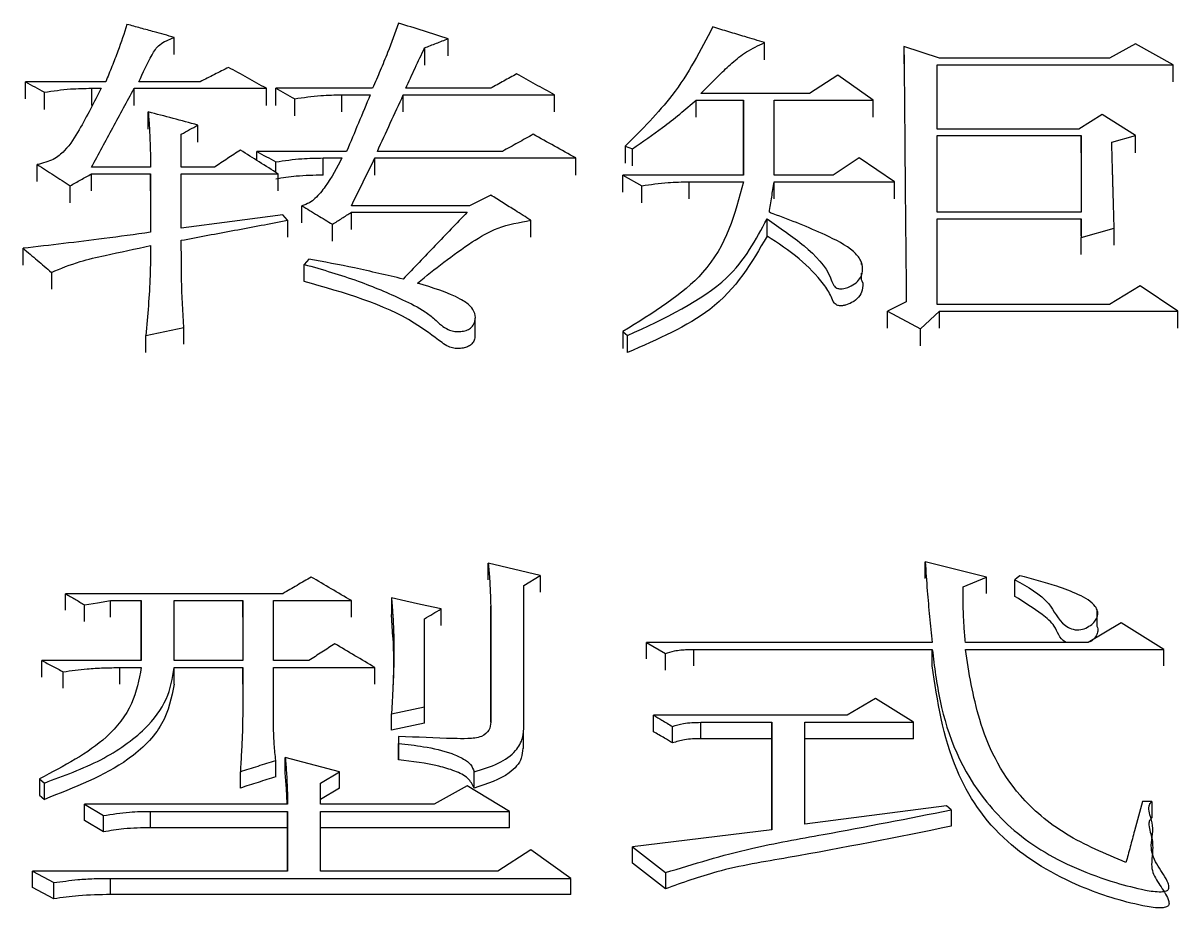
# Model space of a CAD drawing. Header units: millimetres. Extents: x 2278 to 4715, y 679 to 2402.
# Drawn here: x 2832.02 to 2837.31, y 2143.61 to 2147.67 of the extents above; entities that cross this region are included whole.
import ezdxf

# ---------------------------------------------------------------- set-up
doc = ezdxf.new("R2010")
doc.units = ezdxf.units.MM

msp = doc.modelspace()

# ---------------------------------------------------------------- linework, layer by layer
at = {"color": 7, "linetype": 'Continuous', "lineweight": 25}
for p, q in [((2832.7107, 2147.5217), (2832.7107, 2147.6006)), ((2833.8572, 2147.5529), (2833.8572, 2147.4741)), ((2833.9654, 2147.5158), (2833.9654, 2147.5946)), ((2835.415, 2147.4979), (2835.415, 2147.5767)), ((2836.2154, 2147.5051), (2836.0531, 2147.5588)), ((2836.0531, 2147.5588), (2836.0531, 2147.48)), ((2837.1132, 2147.5707), (2836.9942, 2147.5051)), ((2837.2863, 2147.4752), (2837.1132, 2147.5707)), ((2836.9942, 2147.5051), (2836.2154, 2147.5051)), ((2836.2046, 2147.4752), (2837.2863, 2147.4752)), ((2836.2046, 2147.1809), (2836.2046, 2147.4752)), ((2837.2863, 2147.3965), (2837.2863, 2147.4752)), ((2832.3969, 2147.3974), (2832.0291, 2147.3974)), ((2832.0291, 2147.3188), (2832.0291, 2147.3974)), ((2832.8296, 2147.3974), (2832.5483, 2147.3974)), ((2835.7503, 2147.4273), (2835.6204, 2147.3434)), ((2835.9125, 2147.3134), (2835.7503, 2147.4273)), ((2832.1156, 2147.2709), (2832.1156, 2147.3494)), ((2832.332, 2147.3674), (2832.3753, 2147.3674)), ((2832.332, 2147.3674), (2832.332, 2147.2889)), ((2832.5267, 2147.3674), (2833.1325, 2147.3674)), ((2833.1325, 2147.2889), (2833.1325, 2147.3674)), ((2833.6192, 2147.3674), (2833.1757, 2147.3674)), ((2834.1601, 2147.3674), (2833.7707, 2147.3674)), ((2835.6204, 2147.3434), (2835.1228, 2147.3434)), ((2833.2623, 2147.2409), (2833.2623, 2147.3194)), ((2833.4786, 2147.3374), (2833.6084, 2147.3374)), ((2833.4786, 2147.2589), (2833.4786, 2147.3374)), ((2833.7599, 2147.3374), (2834.4522, 2147.3374)), ((2834.4522, 2147.2589), (2834.4522, 2147.3374)), ((2835.1012, 2147.3134), (2835.3176, 2147.3134)), ((2835.1012, 2147.2349), (2835.1012, 2147.3134)), ((2835.3176, 2147.3134), (2835.3176, 2146.9693)), ((2835.3176, 2147.2349), (2835.3176, 2147.3134)), ((2835.4582, 2147.3134), (2835.9125, 2147.3134)), ((2835.4582, 2146.9693), (2835.4582, 2147.3134)), ((2835.9125, 2147.2349), (2835.9125, 2147.3134)), ((2832.5916, 2147.1809), (2832.5916, 2147.2593)), ((2836.9618, 2147.2472), (2836.8536, 2147.1809)), ((2837.1132, 2147.1508), (2836.9618, 2147.2472)), ((2832.8188, 2147.1207), (2832.8188, 2147.1991)), ((2835.3176, 2146.9693), (2835.3176, 2147.2344)), ((2832.743, 2147.0057), (2832.743, 2147.1569)), ((2836.8536, 2147.1809), (2836.2046, 2147.1809)), ((2836.2046, 2147.1508), (2836.8644, 2147.1508)), ((2836.2046, 2146.7992), (2836.2046, 2147.1508)), ((2836.8644, 2147.1508), (2836.8644, 2146.7992)), ((2836.8644, 2147.0725), (2836.8644, 2147.1508)), ((2837.0051, 2147.1206), (2837.1132, 2147.1508)), ((2837.1132, 2147.0725), (2837.1132, 2147.1508)), ((2833.5003, 2147.0783), (2833.0892, 2147.0784)), ((2833.0892, 2147.0368), (2833.0892, 2147.0784)), ((2834.2142, 2147.0783), (2833.6409, 2147.0783)), ((2834.7767, 2147.1025), (2834.8092, 2147.0904)), ((2834.8092, 2147.0122), (2834.8092, 2147.0904)), ((2833.1757, 2146.9823), (2833.1757, 2147.03)), ((2833.3921, 2147.0481), (2833.4786, 2147.0481)), ((2833.3921, 2146.9699), (2833.3921, 2147.0481)), ((2833.6301, 2147.0481), (2834.5495, 2147.0481)), ((2833.6301, 2146.9699), (2833.6301, 2147.0481)), ((2834.5495, 2146.9699), (2834.5495, 2147.0481)), ((2835.8476, 2147.0481), (2835.7286, 2146.9693)), ((2836.0099, 2146.939), (2835.8476, 2147.0481)), ((2832.0831, 2146.9397), (2832.0831, 2147.0179)), ((2832.6024, 2147.0057), (2832.332, 2147.0057)), ((2832.332, 2146.9754), (2832.6024, 2146.9754)), ((2832.332, 2146.8973), (2832.332, 2146.9754)), ((2832.6024, 2146.9754), (2832.6024, 2146.7078)), ((2832.6024, 2146.8973), (2832.6024, 2146.9754)), ((2832.8945, 2147.0057), (2832.743, 2147.0057)), ((2832.743, 2146.9754), (2833.1866, 2146.9754)), ((2832.7431, 2146.7261), (2832.743, 2146.9754)), ((2833.1866, 2146.8973), (2833.1866, 2146.9754)), ((2832.2346, 2146.8428), (2832.2346, 2146.9208)), ((2834.7659, 2146.9693), (2834.8524, 2146.9208)), ((2835.3176, 2146.9693), (2834.7659, 2146.9693)), ((2834.8524, 2146.8428), (2834.8524, 2146.9208)), ((2835.0688, 2146.939), (2835.3175, 2146.939)), ((2835.0688, 2146.861), (2835.0688, 2146.939)), ((2835.7286, 2146.9693), (2835.4582, 2146.9693)), ((2835.4582, 2146.939), (2836.0099, 2146.939)), ((2836.0099, 2146.861), (2836.0099, 2146.939)), ((2833.2947, 2146.7514), (2833.2947, 2146.8297)), ((2834.0628, 2146.8296), (2833.5219, 2146.8297)), ((2833.2298, 2146.7627), (2833.2082, 2146.787)), ((2833.2298, 2146.7627), (2833.2298, 2146.6848)), ((2833.5219, 2146.7992), (2834.0519, 2146.7992)), ((2834.3441, 2146.6848), (2834.3441, 2146.7626)), ((2835.4258, 2146.6906), (2835.4258, 2146.7689)), ((2836.8644, 2146.7992), (2836.2046, 2146.7992)), ((2836.2046, 2146.7687), (2836.8644, 2146.7687)), ((2836.2046, 2146.3766), (2836.2046, 2146.7687)), ((2836.8644, 2146.7687), (2836.8644, 2146.6833)), ((2836.8644, 2146.6908), (2836.8644, 2146.7687)), ((2833.4354, 2146.6665), (2833.4354, 2146.7444)), ((2836.8644, 2146.6833), (2837.0159, 2146.726)), ((2837.0159, 2146.6482), (2837.0159, 2146.726)), ((2836.8644, 2146.6055), (2836.8644, 2146.6833)), ((2832.0183, 2146.5567), (2832.0183, 2146.6344)), ((2833.3272, 2146.5854), (2833.3055, 2146.5609)), ((2835.8588, 2146.5604), (2835.8588, 2146.5697)), ((2832.1479, 2146.5243), (2832.1479, 2146.4467)), ((2835.8588, 2146.4916), (2835.8588, 2146.5212)), ((2837.1349, 2146.4627), (2836.9943, 2146.3766)), ((2837.308, 2146.3458), (2837.1349, 2146.4627)), ((2836.064, 2146.3889), (2835.9774, 2146.3458)), ((2835.9774, 2146.2684), (2835.9774, 2146.3458)), ((2835.9774, 2146.3458), (2836.1289, 2146.2656)), ((2836.1289, 2146.2656), (2836.2154, 2146.3458)), ((2836.9943, 2146.3766), (2836.2046, 2146.3766)), ((2836.2154, 2146.2684), (2836.2154, 2146.3458)), ((2836.2154, 2146.3458), (2837.308, 2146.3458)), ((2837.308, 2146.2684), (2837.308, 2146.3458)), ((2834.0896, 2146.2364), (2834.0896, 2146.3142)), ((2832.5808, 2146.1575), (2832.5808, 2146.2348)), ((2832.7539, 2146.1945), (2832.7539, 2146.2718)), ((2834.7659, 2146.2533), (2834.7875, 2146.2347)), ((2834.7875, 2146.1575), (2834.7875, 2146.2347)), ((2836.1289, 2146.1883), (2836.1289, 2146.2656)), ((2834.3873, 2145.1348), (2834.1493, 2145.1919)), ((2834.1493, 2145.1158), (2834.1493, 2145.1919)), ((2836.4318, 2145.1284), (2836.1505, 2145.1982)), ((2836.1505, 2145.1221), (2836.1505, 2145.1982)), ((2834.3116, 2145.0903), (2834.3873, 2145.1348)), ((2834.3873, 2145.1348), (2834.3873, 2145.0587)), ((2836.3236, 2145.0839), (2836.4318, 2145.1284)), ((2836.4318, 2145.0524), (2836.4318, 2145.1284)), ((2834.3116, 2144.4501), (2834.3116, 2145.0903)), ((2836.5616, 2145.0396), (2836.5616, 2145.1157)), ((2832.4185, 2145.0204), (2832.5592, 2145.0204)), ((2832.4185, 2144.9445), (2832.4185, 2145.0204)), ((2832.5592, 2145.0204), (2832.5592, 2144.7458)), ((2832.5592, 2144.9445), (2832.5592, 2145.0204)), ((2832.7106, 2145.0204), (2833.0243, 2145.0204)), ((2832.7106, 2144.7458), (2832.7106, 2145.0204)), ((2833.0243, 2145.0204), (2833.0243, 2144.7458)), ((2833.0243, 2144.9445), (2833.0243, 2145.0204)), ((2833.1649, 2145.0204), (2833.5219, 2145.0204)), ((2833.1649, 2144.7458), (2833.1649, 2145.0204)), ((2833.5219, 2144.9445), (2833.5219, 2145.0204)), ((2833.7058, 2145.0331), (2833.7058, 2144.9571)), ((2832.2996, 2144.9254), (2832.2996, 2145.0013)), ((2833.933, 2144.9063), (2833.933, 2144.9821)), ((2834.1601, 2144.9949), (2834.1601, 2144.463)), ((2834.1601, 2144.919), (2834.1601, 2144.9949)), ((2836.9375, 2144.9033), (2836.9375, 2144.9796)), ((2832.5592, 2144.7458), (2832.5592, 2144.9444)), ((2833.7116, 2144.8528), (2833.7058, 2144.9571)), ((2834.1601, 2144.463), (2834.1601, 2144.9189)), ((2837.0484, 2144.9184), (2836.8969, 2144.8289)), ((2837.2431, 2144.797), (2837.0484, 2144.9184)), ((2834.8741, 2144.829), (2834.9606, 2144.7778)), ((2836.183, 2144.8289), (2834.8741, 2144.829)), ((2834.8741, 2144.7533), (2834.8741, 2144.829)), ((2836.8969, 2144.8289), (2836.3344, 2144.8289)), ((2834.9606, 2144.7022), (2834.9606, 2144.7778)), ((2835.0904, 2144.797), (2836.183, 2144.797)), ((2835.0904, 2144.7213), (2835.0904, 2144.797)), ((2836.183, 2144.7213), (2836.183, 2144.797)), ((2836.3344, 2144.797), (2837.2431, 2144.797)), ((2837.2431, 2144.7213), (2837.2431, 2144.797)), ((2832.5592, 2144.7458), (2832.1048, 2144.7458)), ((2832.1048, 2144.6702), (2832.1048, 2144.7458)), ((2832.4618, 2144.7138), (2832.5592, 2144.7138)), ((2832.4618, 2144.6382), (2832.4618, 2144.7138)), ((2833.0243, 2144.7458), (2832.7106, 2144.7458)), ((2832.7106, 2144.7137), (2833.0243, 2144.7137)), ((2832.7106, 2144.6382), (2832.7106, 2144.7137)), ((2833.0243, 2144.7137), (2833.0243, 2144.5017)), ((2833.0243, 2144.6382), (2833.0243, 2144.7137)), ((2833.3272, 2144.7458), (2833.1649, 2144.7458)), ((2833.1649, 2144.7137), (2833.6301, 2144.7137)), ((2833.1649, 2144.5017), (2833.1649, 2144.7137)), ((2833.6301, 2144.6382), (2833.6301, 2144.7137)), ((2832.2022, 2144.619), (2832.2022, 2144.6945)), ((2835.9234, 2144.5725), (2835.7936, 2144.4952)), ((2836.0964, 2144.463), (2835.9234, 2144.5725)), ((2833.7058, 2144.5017), (2833.8573, 2144.5339)), ((2833.7058, 2144.4264), (2833.7058, 2144.5017)), ((2833.8573, 2144.4585), (2833.8573, 2144.5339)), ((2834.9065, 2144.4199), (2834.9065, 2144.4952)), ((2833.8573, 2144.4585), (2833.7058, 2144.4264)), ((2835.1229, 2144.463), (2835.4474, 2144.463)), ((2835.1229, 2144.3877), (2835.1229, 2144.463)), ((2835.4474, 2144.463), (2835.4474, 2143.9703)), ((2835.4474, 2144.3877), (2835.4474, 2144.463)), ((2835.5988, 2144.463), (2836.0964, 2144.463)), ((2835.5988, 2143.9964), (2835.5988, 2144.463)), ((2836.0964, 2144.3877), (2836.0964, 2144.463)), ((2833.7383, 2144.3985), (2833.7383, 2144.3662)), ((2833.7383, 2144.3985), (2833.7383, 2144.3233)), ((2834.311, 2144.3437), (2834.311, 2144.4189)), ((2835.4474, 2144.3877), (2835.1229, 2144.3877)), ((2835.4474, 2143.9703), (2835.4474, 2144.3877)), ((2836.0964, 2144.3877), (2835.5988, 2144.3877)), ((2833.7383, 2144.2911), (2833.7383, 2144.3662)), ((2833.1758, 2144.2136), (2833.1758, 2144.2886)), ((2833.4678, 2144.2368), (2833.219, 2144.3015)), ((2833.219, 2144.2265), (2833.219, 2144.3015)), ((2833.0135, 2144.1618), (2833.0135, 2144.2368)), ((2833.3813, 2144.1849), (2833.4678, 2144.2368)), ((2833.4678, 2144.1618), (2833.4678, 2144.2368)), ((2834.0844, 2144.1618), (2834.0844, 2144.2368)), ((2832.094, 2144.2044), (2832.1157, 2144.1849)), ((2832.094, 2144.2044), (2832.094, 2144.1295)), ((2833.3813, 2144.0875), (2833.3813, 2144.1849)), ((2834.052, 2144.1719), (2833.9005, 2144.0875)), ((2834.2467, 2144.055), (2834.052, 2144.1719)), ((2833.4678, 2144.1618), (2833.3813, 2144.11)), ((2832.2996, 2144.0875), (2832.3861, 2144.0355)), ((2833.2299, 2144.0875), (2832.2996, 2144.0875)), ((2833.9005, 2144.0875), (2833.3813, 2144.0875)), ((2836.2479, 2144.081), (2835.5988, 2143.9964)), ((2836.2695, 2144.0615), (2836.2479, 2144.081)), ((2836.2695, 2144.0615), (2836.2695, 2143.9867)), ((2837.189, 2144.1005), (2837.1457, 2144.1005)), ((2837.189, 2144.1005), (2837.189, 2144.0257)), ((2832.3861, 2143.9608), (2832.2996, 2144.0127)), ((2832.3861, 2143.9608), (2832.3861, 2144.0355)), ((2832.6024, 2144.055), (2833.2299, 2144.055)), ((2832.6024, 2143.9803), (2832.6024, 2144.055)), ((2833.2299, 2144.055), (2833.2299, 2143.7809)), ((2833.2299, 2143.9803), (2833.2299, 2144.055)), ((2833.3813, 2144.055), (2834.2467, 2144.055)), ((2833.3813, 2143.7809), (2833.3813, 2144.055)), ((2834.2467, 2143.9802), (2834.2467, 2144.055)), ((2833.2299, 2143.9803), (2832.6024, 2143.9803)), ((2833.2299, 2143.7809), (2833.2299, 2143.9803)), ((2834.2467, 2143.9802), (2833.3813, 2143.9803)), ((2835.4474, 2143.9703), (2834.8092, 2143.892)), ((2834.344, 2143.879), (2834.1926, 2143.7809)), ((2834.5279, 2143.7482), (2834.344, 2143.879)), ((2834.8092, 2143.8175), (2834.8092, 2143.892)), ((2834.8092, 2143.892), (2834.9606, 2143.7744)), ((2834.9606, 2143.7), (2834.8092, 2143.8175)), ((2832.0616, 2143.7809), (2832.1589, 2143.7285)), ((2833.2299, 2143.7809), (2832.0616, 2143.7809)), ((2832.4185, 2143.7482), (2834.5279, 2143.7482)), ((2832.4186, 2143.6739), (2832.4186, 2143.7482)), ((2834.1926, 2143.7809), (2833.3813, 2143.7809)), ((2834.5279, 2143.6738), (2834.5279, 2143.7482)), ((2834.9606, 2143.7744), (2834.9606, 2143.7)), ((2832.1589, 2143.6542), (2832.0616, 2143.7065)), ((2832.1589, 2143.6542), (2832.1589, 2143.7285)), ((2834.5279, 2143.6738), (2832.4186, 2143.6739))]:
    msp.add_line(p, q, dxfattribs=at)
at = {"color": 7, "linetype": 'Continuous', "lineweight": 25, "flags": 128}
for points in [[(2832.5267, 2147.2889), (2832.5267, 2147.3084), (2832.5267, 2147.3284), (2832.5267, 2147.3674)], [(2833.1757, 2147.2889), (2833.1757, 2147.3083), (2833.1757, 2147.3283), (2833.1757, 2147.3674)], [(2833.7599, 2147.2589), (2833.7599, 2147.2783), (2833.7599, 2147.2983), (2833.7599, 2147.3374)], [(2834.7767, 2147.1025), (2834.7767, 2147.0722), (2834.7767, 2147.048), (2834.7767, 2147.0243)], [(2834.7659, 2146.8913), (2834.7659, 2146.9105), (2834.7659, 2146.9301), (2834.7659, 2146.9693)], [(2835.4582, 2146.861), (2835.4582, 2146.8807), (2835.4582, 2146.9009), (2835.4582, 2146.939)], [(2833.2082, 2146.787), (2832.9756, 2146.7566), (2832.7431, 2146.7261)], [(2833.5219, 2146.7213), (2833.5219, 2146.7407), (2833.5219, 2146.7605), (2833.5219, 2146.7992)], [(2833.3055, 2146.4833), (2833.3055, 2146.5024), (2833.3055, 2146.5219), (2833.3055, 2146.5414), (2833.3055, 2146.5609)], [(2832.5808, 2146.2348), (2832.6673, 2146.2533), (2832.7539, 2146.2718)], [(2834.7659, 2146.2533), (2834.7659, 2146.225), (2834.7659, 2146.2003), (2834.7659, 2146.176)], [(2836.5832, 2145.1347), (2836.5724, 2145.1252), (2836.5616, 2145.1157)], [(2833.2082, 2145.0522), (2832.7106, 2145.0522), (2832.213, 2145.0522)], [(2832.213, 2144.9763), (2832.213, 2144.9952), (2832.213, 2145.0142), (2832.213, 2145.0522)], [(2832.2996, 2145.0013), (2832.3591, 2145.0108), (2832.4185, 2145.0204)], [(2833.933, 2144.9821), (2833.8384, 2145.0034), (2833.7721, 2145.0182), (2833.7058, 2145.0331)], [(2835.7936, 2144.4952), (2835.35, 2144.4952), (2834.9065, 2144.4952)], [(2834.9931, 2144.3684), (2834.9931, 2144.406), (2834.9931, 2144.4436)], [(2832.1157, 2144.11), (2832.1157, 2144.1378), (2832.1157, 2144.1614), (2832.1157, 2144.1849)], [(2832.094, 2144.1295), (2832.1048, 2144.1198), (2832.1157, 2144.11)], [(2832.2996, 2144.0127), (2832.2996, 2144.0314), (2832.2996, 2144.0501), (2832.2996, 2144.0875)], [(2832.0616, 2143.7065), (2832.0616, 2143.7251), (2832.0616, 2143.7437), (2832.0616, 2143.7809)]]:
    msp.add_lwpolyline(points, dxfattribs=at)
at = {"color": 7, "linetype": 'Continuous', "lineweight": 25}
for points, knots in [([(2832.4942, 2147.6602), (2832.4808, 2147.6193), (2832.4596, 2147.555), (2832.4254, 2147.4675), (2832.4064, 2147.4208), (2832.3969, 2147.3974)], [0, 0, 0, 0, 0.465077, 0.732515, 1, 1, 1, 1]), ([(2832.7106, 2147.6006), (2832.68, 2147.6091), (2832.6286, 2147.6232), (2832.5564, 2147.6431), (2832.515, 2147.6545), (2832.4942, 2147.6602)], [0, 0, 0, 0, 0.425233, 0.712616, 1, 1, 1, 1]), ([(2833.7382, 2147.6661), (2833.7219, 2147.621), (2833.6957, 2147.5485), (2833.6544, 2147.4491), (2833.631, 2147.3946), (2833.6192, 2147.3674)], [0, 0, 0, 0, 0.452168, 0.726066, 1, 1, 1, 1]), ([(2833.9654, 2147.5946), (2833.9275, 2147.6066), (2833.8518, 2147.6304), (2833.7761, 2147.6542), (2833.7382, 2147.6661)], [0, 0, 0, 0, 0.499999, 1, 1, 1, 1]), ([(2835.1768, 2147.6482), (2835.1222, 2147.5419), (2835.0242, 2147.351), (2834.8527, 2147.1788), (2834.7767, 2147.1025)], [0, 0, 0, 0, 0.556947, 1, 1, 1, 1]), ([(2835.4149, 2147.5767), (2835.3848, 2147.5858), (2835.33, 2147.6023), (2835.2506, 2147.6261), (2835.2014, 2147.6409), (2835.1769, 2147.6483)], [0, 0, 0, 0, 0.380374, 0.690187, 1, 1, 1, 1]), ([(2832.5483, 2147.3974), (2832.5671, 2147.4385), (2832.5933, 2147.4958), (2832.6382, 2147.5709), (2832.6863, 2147.5906), (2832.7106, 2147.6006)], [0, 0, 0, 0, 0.554938, 0.774738, 1, 1, 1, 1]), ([(2833.7707, 2147.3674), (2833.7851, 2147.3984), (2833.814, 2147.4603), (2833.8428, 2147.522), (2833.8572, 2147.5529)], [0, 0, 0, 0, 0.499999, 1, 1, 1, 1]), ([(2833.8572, 2147.5529), (2833.8753, 2147.5598), (2833.9113, 2147.5738), (2833.9474, 2147.5877), (2833.9654, 2147.5946)], [0, 0, 0, 0, 0.499998, 1, 1, 1, 1]), ([(2835.1228, 2147.3434), (2835.151, 2147.3719), (2835.1974, 2147.419), (2835.2644, 2147.4835), (2835.3291, 2147.5363), (2835.3862, 2147.5631), (2835.4149, 2147.5767)], [0, 0, 0, 0, 0.336864, 0.555373, 0.775639, 1, 1, 1, 1]), ([(2836.0531, 2147.5588), (2836.0537, 2147.494), (2836.0549, 2147.3643), (2836.0566, 2147.1684), (2836.058, 2147.0044), (2836.0594, 2146.8397), (2836.0609, 2146.6933), (2836.0626, 2146.5319), (2836.0635, 2146.4366), (2836.064, 2146.3889)], [0, 0, 0, 0, 0.168661, 0.337321, 0.505982, 0.590312, 0.758972, 0.879486, 1, 1, 1, 1]), ([(2832.9594, 2147.4633), (2832.9378, 2147.4523), (2832.8945, 2147.4304), (2832.8512, 2147.4084), (2832.8296, 2147.3974)], [0, 0, 0, 0, 0.4999982, 1, 1, 1, 1]), ([(2833.1325, 2147.3674), (2833.1036, 2147.3834), (2833.0459, 2147.4154), (2832.9882, 2147.4473), (2832.9594, 2147.4633)], [0, 0, 0, 0, 0.5, 1, 1, 1, 1]), ([(2832.0291, 2147.3974), (2832.0435, 2147.3894), (2832.0724, 2147.3734), (2832.1012, 2147.3574), (2832.1156, 2147.3494)], [0, 0, 0, 0, 0.5, 1, 1, 1, 1]), ([(2834.2791, 2147.4333), (2834.2593, 2147.4223), (2834.2196, 2147.4004), (2834.1799, 2147.3784), (2834.1601, 2147.3674)], [0, 0, 0, 0, 0.499998, 1, 1, 1, 1]), ([(2834.4522, 2147.3374), (2834.4233, 2147.3534), (2834.3656, 2147.3854), (2834.3079, 2147.4174), (2834.2791, 2147.4333)], [0, 0, 0, 0, 0.5, 1, 1, 1, 1]), ([(2832.3753, 2147.3674), (2832.3433, 2147.3037), (2832.2946, 2147.2066), (2832.2265, 2147.0961), (2832.1607, 2147.0378), (2832.1093, 2147.0246), (2832.0832, 2147.0179)], [0, 0, 0, 0, 0.493627, 0.751972, 0.874128, 1, 1, 1, 1]), ([(2832.1156, 2147.3494), (2832.1554, 2147.3554), (2832.2265, 2147.3661), (2832.2997, 2147.367), (2832.332, 2147.3674)], [0, 0, 0, 0, 0.558835, 1, 1, 1, 1]), ([(2832.332, 2147.0057), (2832.3644, 2147.0662), (2832.4293, 2147.1872), (2832.4942, 2147.3074), (2832.5267, 2147.3674)], [0, 0, 0, 0, 0.5, 1, 1, 1, 1]), ([(2833.1757, 2147.3674), (2833.1902, 2147.3594), (2833.219, 2147.3434), (2833.2479, 2147.3274), (2833.2623, 2147.3194)], [0, 0, 0, 0, 0.5, 1, 1, 1, 1]), ([(2833.2623, 2147.3194), (2833.302, 2147.3254), (2833.3732, 2147.336), (2833.4463, 2147.337), (2833.4786, 2147.3374)], [0, 0, 0, 0, 0.558835, 1, 1, 1, 1]), ([(2833.6084, 2147.3374), (2833.5904, 2147.2943), (2833.5543, 2147.2082), (2833.5183, 2147.1216), (2833.5003, 2147.0783)], [0, 0, 0, 0, 0.5, 1, 1, 1, 1]), ([(2833.6409, 2147.0783), (2833.6607, 2147.1216), (2833.7004, 2147.2082), (2833.74, 2147.2943), (2833.7599, 2147.3374)], [0, 0, 0, 0, 0.5, 1, 1, 1, 1]), ([(2834.8092, 2147.0904), (2834.8562, 2147.1223), (2834.932, 2147.1737), (2835.0267, 2147.2494), (2835.0764, 2147.292), (2835.1012, 2147.3134)], [0, 0, 0, 0, 0.450179, 0.724893, 1, 1, 1, 1]), ([(2832.5916, 2147.2593), (2832.5932, 2147.2378), (2832.5963, 2147.1949), (2832.6008, 2147.1105), (2832.6018, 2147.0473), (2832.6024, 2147.0057)], [0, 0, 0, 0, 0.254777, 0.5095604, 1, 1, 1, 1]), ([(2832.8188, 2147.1991), (2832.7809, 2147.2091), (2832.7052, 2147.2292), (2832.6295, 2147.2493), (2832.5916, 2147.2593)], [0, 0, 0, 0, 0.499999, 1, 1, 1, 1]), ([(2832.743, 2147.1569), (2832.7557, 2147.1639), (2832.7809, 2147.178), (2832.8061, 2147.192), (2832.8188, 2147.1991)], [0, 0, 0, 0, 0.5000006, 1, 1, 1, 1]), ([(2834.3548, 2147.1568), (2834.3314, 2147.1438), (2834.2845, 2147.1176), (2834.2376, 2147.0914), (2834.2142, 2147.0783)], [0, 0, 0, 0, 0.499999, 1, 1, 1, 1]), ([(2834.5495, 2147.0481), (2834.5171, 2147.0662), (2834.4522, 2147.1025), (2834.3873, 2147.1387), (2834.3548, 2147.1568)], [0, 0, 0, 0, 0.5, 1, 1, 1, 1]), ([(2833.0135, 2147.0844), (2832.9936, 2147.0713), (2832.954, 2147.0451), (2832.9143, 2147.0189), (2832.8945, 2147.0057)], [0, 0, 0, 0, 0.499998, 1, 1, 1, 1]), ([(2833.1866, 2146.9754), (2833.1577, 2146.9936), (2833.1, 2147.03), (2833.0423, 2147.0663), (2833.0135, 2147.0844)], [0, 0, 0, 0, 0.5, 1, 1, 1, 1]), ([(2833.0892, 2147.0784), (2833.1036, 2147.0703), (2833.1325, 2147.0542), (2833.1613, 2147.038), (2833.1757, 2147.03)], [0, 0, 0, 0, 0.5, 1, 1, 1, 1]), ([(2837.0159, 2146.726), (2837.0146, 2146.7749), (2837.0131, 2146.8268), (2837.0116, 2146.8816), (2837.0113, 2146.8937), (2837.011, 2146.9059), (2837.0106, 2146.9181), (2837.0103, 2146.9302), (2837.01, 2146.9424), (2837.0096, 2146.9576), (2837.0092, 2146.9697), (2837.0089, 2146.9819), (2837.0086, 2146.994), (2837.0082, 2147.0061), (2837.0076, 2147.0274), (2837.0066, 2147.0645), (2837.0057, 2147.0986), (2837.0051, 2147.1206)], [0, 0, 0, 0, 0.369844, 0.392959, 0.416074, 0.462305, 0.48542, 0.508535, 0.554765, 0.577881, 0.624111, 0.647226, 0.670342, 0.716572, 0.739687, 0.832148, 1, 1, 1, 1]), ([(2833.1757, 2147.03), (2833.2155, 2147.036), (2833.2866, 2147.0467), (2833.3598, 2147.0477), (2833.3921, 2147.0481)], [0, 0, 0, 0, 0.558835, 1, 1, 1, 1]), ([(2833.4786, 2147.0481), (2833.4558, 2147.0037), (2833.4228, 2146.9395), (2833.3671, 2146.8726), (2833.3316, 2146.8413), (2833.3071, 2146.8336), (2833.2947, 2146.8297)], [0, 0, 0, 0, 0.554179, 0.800397, 0.899211, 1, 1, 1, 1]), ([(2833.5219, 2146.8297), (2833.5399, 2146.8661), (2833.576, 2146.9391), (2833.612, 2147.0118), (2833.6301, 2147.0481)], [0, 0, 0, 0, 0.5000003, 1, 1, 1, 1]), ([(2832.0832, 2147.0179), (2832.1084, 2147.0017), (2832.1589, 2146.9694), (2832.2094, 2146.937), (2832.2346, 2146.9208)], [0, 0, 0, 0, 0.5, 1, 1, 1, 1]), ([(2832.2346, 2146.9208), (2832.2509, 2146.93), (2832.2833, 2146.9482), (2832.3158, 2146.9664), (2832.332, 2146.9754)], [0, 0, 0, 0, 0.500002, 1, 1, 1, 1]), ([(2833.3921, 2146.9695), (2833.351, 2146.9688), (2833.2778, 2146.9675), (2833.2069, 2146.9563), (2833.1757, 2146.9514)], [0, 0, 0, 0, 0.561085, 1, 1, 1, 1]), ([(2835.3175, 2146.939), (2835.2795, 2146.7926), (2835.2105, 2146.5272), (2834.9035, 2146.3381), (2834.7659, 2146.2533)], [0, 0, 0, 0, 0.551707, 1, 1, 1, 1]), ([(2834.8524, 2146.9208), (2834.8922, 2146.9268), (2834.9633, 2146.9376), (2835.0365, 2146.9386), (2835.0688, 2146.939)], [0, 0, 0, 0, 0.558835, 1, 1, 1, 1]), ([(2835.4366, 2146.7992), (2835.4402, 2146.8225), (2835.4456, 2146.8575), (2835.4528, 2146.9041), (2835.4564, 2146.9274), (2835.4582, 2146.939)], [0, 0, 0, 0, 0.499999, 0.749999, 1, 1, 1, 1]), ([(2834.1601, 2146.8783), (2834.1439, 2146.8702), (2834.1114, 2146.854), (2834.079, 2146.8378), (2834.0628, 2146.8296)], [0, 0, 0, 0, 0.5, 1, 1, 1, 1]), ([(2834.344, 2146.7626), (2834.3204, 2146.7775), (2834.2779, 2146.8043), (2834.2166, 2146.8428), (2834.1789, 2146.8665), (2834.1601, 2146.8783)], [0, 0, 0, 0, 0.386049, 0.693024, 1, 1, 1, 1]), ([(2833.2947, 2146.8297), (2833.3068, 2146.8224), (2833.3309, 2146.8078), (2833.3777, 2146.7793), (2833.4126, 2146.7582), (2833.4354, 2146.7444)], [0, 0, 0, 0, 0.257094, 0.514188, 1, 1, 1, 1]), ([(2832.7431, 2146.6711), (2832.8242, 2146.6864), (2832.9864, 2146.7169), (2833.1487, 2146.7474), (2833.2298, 2146.7627)], [0, 0, 0, 0, 0.5, 1, 1, 1, 1]), ([(2833.4354, 2146.7444), (2833.4498, 2146.7535), (2833.4786, 2146.7718), (2833.5075, 2146.7901), (2833.5219, 2146.7992)], [0, 0, 0, 0, 0.500001, 1, 1, 1, 1]), ([(2834.0519, 2146.7992), (2834.0033, 2146.7484), (2833.9059, 2146.6468), (2833.8086, 2146.5446), (2833.7599, 2146.4935)], [0, 0, 0, 0, 0.5, 1, 1, 1, 1]), ([(2833.8248, 2146.475), (2833.9048, 2146.5393), (2834.0168, 2146.6291), (2834.1892, 2146.7344), (2834.292, 2146.7531), (2834.344, 2146.7626)], [0, 0, 0, 0, 0.5534418, 0.7739919, 1, 1, 1, 1]), ([(2834.7875, 2146.2347), (2834.958, 2146.3143), (2835.2583, 2146.4544), (2835.3752, 2146.6739), (2835.4258, 2146.7688)], [0, 0, 0, 0, 0.56753, 1, 1, 1, 1]), ([(2835.4259, 2146.7688), (2835.4843, 2146.729), (2835.6018, 2146.6491), (2835.7062, 2146.5425), (2835.725, 2146.4728), (2835.7375, 2146.4574), (2835.7449, 2146.4521), (2835.7535, 2146.4494), (2835.7644, 2146.4485), (2835.7816, 2146.4504), (2835.8073, 2146.459), (2835.8355, 2146.4758), (2835.8584, 2146.5042), (2835.8663, 2146.54), (2835.8579, 2146.5818), (2835.8064, 2146.6403), (2835.665, 2146.7109), (2835.5303, 2146.7648), (2835.4426, 2146.797), (2835.4366, 2146.7992)], [0, 0, 0, 0, 0.181627, 0.364877, 0.405345, 0.414708, 0.422096, 0.428255, 0.434387, 0.44497, 0.464039, 0.494559, 0.524876, 0.568261, 0.613388, 0.663291, 0.787095, 0.985392, 1, 1, 1, 1]), ([(2832.6024, 2146.7078), (2832.5313, 2146.698), (2832.3988, 2146.6799), (2832.2039, 2146.6558), (2832.0802, 2146.6416), (2832.0183, 2146.6344)], [0, 0, 0, 0, 0.366425, 0.683185, 1, 1, 1, 1]), ([(2832.7539, 2146.2718), (2832.7499, 2146.3448), (2832.7458, 2146.4197), (2832.7443, 2146.4961), (2832.7442, 2146.5018), (2832.7441, 2146.5074), (2832.744, 2146.5131), (2832.7439, 2146.5188), (2832.7438, 2146.5244), (2832.7438, 2146.5301), (2832.7437, 2146.5357), (2832.7436, 2146.5432), (2832.7435, 2146.5508), (2832.7435, 2146.5583), (2832.7434, 2146.564), (2832.7434, 2146.5696), (2832.7433, 2146.5752), (2832.7433, 2146.5809), (2832.7433, 2146.5865), (2832.7432, 2146.5922), (2832.7432, 2146.5997), (2832.7432, 2146.6072), (2832.7432, 2146.6147), (2832.7431, 2146.6204), (2832.7431, 2146.626), (2832.7431, 2146.6317), (2832.7431, 2146.6373), (2832.7431, 2146.6429), (2832.7431, 2146.6486), (2832.7431, 2146.6542), (2832.7431, 2146.6617), (2832.7431, 2146.6673), (2832.7431, 2146.6711)], [0, 0, 0, 0, 0.54643, 0.560604, 0.574777, 0.588951, 0.603124, 0.617298, 0.631471, 0.645645, 0.659818, 0.673992, 0.702339, 0.716512, 0.730686, 0.744859, 0.759033, 0.773206, 0.78738, 0.801553, 0.815726, 0.844073, 0.858247, 0.87242, 0.886594, 0.900767, 0.914941, 0.929114, 0.943288, 0.957461, 0.971635, 1, 1, 1, 1]), ([(2835.4258, 2146.6905), (2835.3563, 2146.5697), (2835.2302, 2146.3502), (2834.9249, 2146.2171), (2834.7875, 2146.1572)], [0, 0, 0, 0, 0.550182, 1, 1, 1, 1]), ([(2835.8573, 2146.4909), (2835.8585, 2146.4889), (2835.8676, 2146.4735), (2835.8637, 2146.4451), (2835.8488, 2146.4102), (2835.8197, 2146.3871), (2835.7915, 2146.3753), (2835.7721, 2146.3712), (2835.7595, 2146.3707), (2835.7493, 2146.3725), (2835.7406, 2146.3768), (2835.7277, 2146.3898), (2835.7179, 2146.4232), (2835.6703, 2146.4934), (2835.5782, 2146.5906), (2835.477, 2146.657), (2835.4259, 2146.6906)], [0, 0, 0, 0, 0.011858, 0.091048, 0.151077, 0.211612, 0.249381, 0.267413, 0.282269, 0.292853, 0.30347, 0.319788, 0.376545, 0.489461, 0.742393, 1, 1, 1, 1]), ([(2832.0183, 2146.6344), (2832.0399, 2146.6161), (2832.0831, 2146.5794), (2832.1263, 2146.5427), (2832.1479, 2146.5243)], [0, 0, 0, 0, 0.5, 1, 1, 1, 1]), ([(2832.1479, 2146.5243), (2832.1907, 2146.542), (2832.2679, 2146.5739), (2832.4245, 2146.609), (2832.5329, 2146.6319), (2832.6024, 2146.6466)], [0, 0, 0, 0, 0.308167, 0.555958, 1, 1, 1, 1]), ([(2832.6024, 2146.6466), (2832.6019, 2146.6005), (2832.601, 2146.509), (2832.5926, 2146.3717), (2832.5847, 2146.2804), (2832.5808, 2146.2348)], [0, 0, 0, 0, 0.337206, 0.668546, 1, 1, 1, 1]), ([(2833.3055, 2146.5609), (2833.3894, 2146.5368), (2833.5474, 2146.4913), (2833.7281, 2146.4137), (2833.8466, 2146.3557), (2833.9012, 2146.3131), (2833.931, 2146.2833), (2833.9599, 2146.2633), (2833.9895, 2146.2538), (2834.0166, 2146.252), (2834.0427, 2146.2558), (2834.0639, 2146.2648), (2834.0801, 2146.2799), (2834.0908, 2146.304), (2834.0905, 2146.3364), (2834.0679, 2146.3731), (2833.9838, 2146.4269), (2833.8939, 2146.4541), (2833.8248, 2146.475)], [0, 0, 0, 0, 0.197358, 0.371625, 0.468384, 0.517135, 0.556849, 0.588366, 0.607485, 0.626642, 0.645535, 0.663735, 0.679959, 0.706516, 0.74747, 0.788159, 0.837188, 1, 1, 1, 1]), ([(2833.7599, 2146.4935), (2833.7226, 2146.5022), (2833.6482, 2146.5196), (2833.5047, 2146.5518), (2833.3969, 2146.5722), (2833.3272, 2146.5854)], [0, 0, 0, 0, 0.260983, 0.521979, 1, 1, 1, 1]), ([(2834.0879, 2146.2361), (2834.0876, 2146.2284), (2834.087, 2146.2148), (2834.0758, 2146.1974), (2834.06, 2146.1851), (2834.0396, 2146.1777), (2834.0158, 2146.1745), (2833.9904, 2146.1761), (2833.9616, 2146.1848), (2833.9036, 2146.2259), (2833.7318, 2146.3612), (2833.489, 2146.4305), (2833.3055, 2146.4829)], [0, 0, 0, 0, 0.036286, 0.063911, 0.086825, 0.10978, 0.132692, 0.158074, 0.184397, 0.225607, 0.415046, 1, 1, 1, 1]), ([(2834.1493, 2145.1919), (2834.1514, 2145.169), (2834.1554, 2145.1248), (2834.1586, 2145.0591), (2834.1596, 2145.0163), (2834.1601, 2144.9949)], [0, 0, 0, 0, 0.349385, 0.674644, 1, 1, 1, 1]), ([(2836.1505, 2145.1982), (2836.1535, 2145.1539), (2836.159, 2145.0704), (2836.1701, 2144.9473), (2836.1787, 2144.8684), (2836.183, 2144.8289)], [0, 0, 0, 0, 0.3604321, 0.6801926, 1, 1, 1, 1]), ([(2833.338, 2145.1284), (2833.3164, 2145.1157), (2833.2731, 2145.0903), (2833.2298, 2145.0649), (2833.2082, 2145.0522)], [0, 0, 0, 0, 0.499998, 1, 1, 1, 1]), ([(2833.5219, 2145.0204), (2833.4913, 2145.0384), (2833.43, 2145.0744), (2833.3687, 2145.1104), (2833.338, 2145.1284)], [0, 0, 0, 0, 0.5, 1, 1, 1, 1]), ([(2836.5616, 2145.1157), (2836.6206, 2145.0831), (2836.725, 2145.0256), (2836.7576, 2144.9263), (2836.8188, 2144.89), (2836.8548, 2144.8837), (2836.8885, 2144.8942), (2836.9134, 2144.9107), (2836.9324, 2144.9299), (2836.9417, 2144.9511), (2836.9411, 2144.9729), (2836.9228, 2145.0106), (2836.8536, 2145.0506), (2836.7343, 2145.0949), (2836.6407, 2145.1196), (2836.5832, 2145.1347)], [0, 0, 0, 0, 0.207899, 0.367255, 0.399925, 0.431308, 0.463075, 0.497006, 0.528572, 0.558381, 0.588718, 0.619577, 0.72297, 0.829976, 1, 1, 1, 1]), ([(2836.3344, 2144.8289), (2836.3324, 2144.8523), (2836.3284, 2144.8989), (2836.3244, 2144.984), (2836.3239, 2145.0456), (2836.3236, 2145.0839)], [0, 0, 0, 0, 0.273961, 0.547941, 1, 1, 1, 1]), ([(2832.213, 2145.0522), (2832.2274, 2145.0437), (2832.2563, 2145.0267), (2832.2851, 2145.0098), (2832.2996, 2145.0013)], [0, 0, 0, 0, 0.4999987, 1, 1, 1, 1]), ([(2833.7058, 2145.0331), (2833.706, 2145.031), (2833.7063, 2145.027), (2833.7068, 2145.0208), (2833.7072, 2145.0147), (2833.7077, 2145.0086), (2833.7082, 2145.0024), (2833.7086, 2144.9963), (2833.7091, 2144.9902), (2833.7095, 2144.9851), (2833.7098, 2144.98), (2833.7102, 2144.9749), (2833.7108, 2144.9667), (2833.7113, 2144.9585), (2833.712, 2144.9483), (2833.7127, 2144.938), (2833.7134, 2144.9257), (2833.7147, 2144.9012), (2833.7168, 2144.8478), (2833.7172, 2144.7821), (2833.716, 2144.7245), (2833.7151, 2144.6956), (2833.7145, 2144.675), (2833.7139, 2144.6585), (2833.713, 2144.6379), (2833.7122, 2144.6214), (2833.7114, 2144.6049), (2833.7107, 2144.5925), (2833.7101, 2144.5801), (2833.7094, 2144.5677), (2833.7089, 2144.5574), (2833.7085, 2144.5492), (2833.7081, 2144.543), (2833.7078, 2144.5368), (2833.7075, 2144.5306), (2833.7071, 2144.5244), (2833.7068, 2144.5182), (2833.7065, 2144.513), (2833.7062, 2144.5075), (2833.706, 2144.5041), (2833.7058, 2144.5017)], [0, 0, 0, 0, 0.011607, 0.023213, 0.034819, 0.046426, 0.058032, 0.069639, 0.081245, 0.092852, 0.098655, 0.110262, 0.121868, 0.145081, 0.156687, 0.1799, 0.203113, 0.226326, 0.31918, 0.504901, 0.597754, 0.64418, 0.667393, 0.713819, 0.737032, 0.783458, 0.806671, 0.829884, 0.853097, 0.87631, 0.899523, 0.911129, 0.922736, 0.934342, 0.945949, 0.957555, 0.969162, 0.980768, 0.986572, 1, 1, 1, 1]), ([(2836.796, 2144.8289), (2836.7951, 2144.8294), (2836.7622, 2144.8468), (2836.7544, 2144.9025), (2836.6698, 2144.9705), (2836.604, 2145.0125), (2836.5616, 2145.0396)], [0, 0, 0, 0, 0.008439, 0.314275, 0.557927, 1, 1, 1, 1]), ([(2833.8572, 2144.9375), (2833.8699, 2144.945), (2833.8951, 2144.9598), (2833.9203, 2144.9747), (2833.933, 2144.9821)], [0, 0, 0, 0, 0.499998, 1, 1, 1, 1]), ([(2833.8573, 2144.5339), (2833.8573, 2144.5943), (2833.8573, 2144.7293), (2833.8572, 2144.8634), (2833.8572, 2144.9375)], [0, 0, 0, 0, 0.447226, 1, 1, 1, 1]), ([(2833.7113, 2144.8753), (2833.7113, 2144.8752), (2833.7113, 2144.874), (2833.7121, 2144.8561), (2833.7135, 2144.8177), (2833.7145, 2144.7784), (2833.7149, 2144.7493), (2833.7149, 2144.7389), (2833.715, 2144.7341), (2833.715, 2144.7341), (2833.715, 2144.7341)], [0, 0, 0, 0, 0.007497, 0.129475, 0.409577, 0.759504, 0.894301, 0.972295, 0.991676, 1, 1, 1, 1]), ([(2836.9366, 2144.903), (2836.9376, 2144.9009), (2836.9423, 2144.892), (2836.9414, 2144.8751), (2836.9322, 2144.8542), (2836.9191, 2144.8393), (2836.9082, 2144.8327), (2836.9057, 2144.8312)], [0, 0, 0, 0, 0.084269, 0.359139, 0.629263, 0.915374, 1, 1, 1, 1]), ([(2833.4462, 2144.8226), (2833.4264, 2144.8098), (2833.3867, 2144.7842), (2833.347, 2144.7586), (2833.3272, 2144.7458)], [0, 0, 0, 0, 0.499998, 1, 1, 1, 1]), ([(2833.6301, 2144.7137), (2833.5994, 2144.7319), (2833.5381, 2144.7682), (2833.4768, 2144.8045), (2833.4462, 2144.8226)], [0, 0, 0, 0, 0.5, 1, 1, 1, 1]), ([(2834.9606, 2144.7778), (2834.974, 2144.7824), (2834.9963, 2144.7901), (2835.0308, 2144.7946), (2835.0605, 2144.7966), (2835.0805, 2144.7968), (2835.0904, 2144.797)], [0, 0, 0, 0, 0.335689, 0.556704, 0.778126, 1, 1, 1, 1]), ([(2836.183, 2144.797), (2836.1926, 2144.7182), (2836.2217, 2144.4804), (2836.3512, 2144.1511), (2836.6617, 2143.8666), (2836.9408, 2143.7484), (2837.1348, 2143.6979), (2837.2107, 2143.6856), (2837.2432, 2143.6878), (2837.2539, 2143.6902), (2837.2615, 2143.6944), (2837.266, 2143.6997), (2837.2684, 2143.7105), (2837.2571, 2143.7474), (2837.2138, 2143.8031), (2837.1733, 2143.8923), (2837.2025, 2143.9725), (2837.1803, 2144.034), (2837.1734, 2144.0669), (2837.1773, 2144.0871), (2837.1833, 2144.096), (2837.188, 2144.0996), (2837.189, 2144.1005)], [0, 0, 0, 0, 0.12969, 0.391826, 0.53917, 0.686254, 0.737833, 0.763743, 0.768247, 0.772786, 0.775634, 0.778494, 0.782467, 0.792759, 0.837973, 0.883317, 0.939016, 0.96559, 0.984609, 0.99227, 0.998264, 1, 1, 1, 1]), ([(2837.07, 2143.8202), (2836.975, 2143.8605), (2836.7839, 2143.9416), (2836.5268, 2144.1624), (2836.3868, 2144.4613), (2836.3512, 2144.6898), (2836.3344, 2144.797)], [0, 0, 0, 0, 0.194334, 0.390703, 0.714344, 1, 1, 1, 1]), ([(2832.5592, 2144.7138), (2832.5491, 2144.658), (2832.5289, 2144.5456), (2832.3853, 2144.3568), (2832.2053, 2144.2626), (2832.094, 2144.2044)], [0, 0, 0, 0, 0.273464, 0.551009, 1, 1, 1, 1]), ([(2832.1048, 2144.7458), (2832.1211, 2144.7373), (2832.1535, 2144.7202), (2832.186, 2144.7031), (2832.2022, 2144.6945)], [0, 0, 0, 0, 0.499998, 1, 1, 1, 1]), ([(2832.1157, 2144.1849), (2832.2047, 2144.2177), (2832.3804, 2144.2823), (2832.5734, 2144.417), (2832.6859, 2144.5665), (2832.7024, 2144.6649), (2832.7106, 2144.7137)], [0, 0, 0, 0, 0.289657, 0.571456, 0.787204, 1, 1, 1, 1]), ([(2832.2022, 2144.6945), (2832.2386, 2144.6995), (2832.2995, 2144.7079), (2832.3865, 2144.7129), (2832.4367, 2144.7135), (2832.4618, 2144.7138)], [0, 0, 0, 0, 0.4254255, 0.7120823, 1, 1, 1, 1]), ([(2833.715, 2144.7352), (2833.715, 2144.7345), (2833.7149, 2144.7284), (2833.7144, 2144.672), (2833.7125, 2144.6291), (2833.7112, 2144.6025)], [0, 0, 0, 0, 0.049091, 0.410402, 1, 1, 1, 1]), ([(2837.189, 2144.0257), (2837.1857, 2144.0226), (2837.1779, 2144.0152), (2837.1711, 2143.984), (2837.1938, 2143.9329), (2837.1928, 2143.8603), (2837.1812, 2143.7849), (2837.2249, 2143.7168), (2837.2583, 2143.6688), (2837.268, 2143.6375), (2837.2666, 2143.6271), (2837.2629, 2143.6211), (2837.2553, 2143.6165), (2837.2423, 2143.6131), (2837.205, 2143.6118), (2837.0718, 2143.6356), (2836.8156, 2143.7172), (2836.4815, 2143.9179), (2836.247, 2144.2811), (2836.2063, 2144.5606), (2836.183, 2144.7213)], [0, 0, 0, 0, 0.006036, 0.014463, 0.049573, 0.09055, 0.131268, 0.169328, 0.207045, 0.216522, 0.220058, 0.223635, 0.226704, 0.230705, 0.238408, 0.266247, 0.377072, 0.541426, 0.736348, 1, 1, 1, 1]), ([(2832.7106, 2144.6382), (2832.6981, 2144.5761), (2832.6728, 2144.4504), (2832.4754, 2144.2502), (2832.2533, 2144.1636), (2832.1157, 2144.11)], [0, 0, 0, 0, 0.27123, 0.548484, 1, 1, 1, 1]), ([(2833.0243, 2144.5017), (2833.0239, 2144.4733), (2833.023, 2144.4151), (2833.0185, 2144.3268), (2833.0152, 2144.2668), (2833.0135, 2144.2368)], [0, 0, 0, 0, 0.321579, 0.660777, 1, 1, 1, 1]), ([(2833.1758, 2144.2886), (2833.1731, 2144.3129), (2833.168, 2144.3605), (2833.1654, 2144.4316), (2833.1651, 2144.4783), (2833.1649, 2144.5017)], [0, 0, 0, 0, 0.341779, 0.670798, 1, 1, 1, 1]), ([(2834.9065, 2144.4952), (2834.919, 2144.4878), (2834.9397, 2144.4755), (2834.9685, 2144.4583), (2834.9849, 2144.4485), (2834.9931, 2144.4437)], [0, 0, 0, 0, 0.432631, 0.716316, 1, 1, 1, 1]), ([(2834.1601, 2144.463), (2834.1593, 2144.4509), (2834.1576, 2144.4264), (2834.1188, 2144.3929), (2834.0541, 2144.387), (2833.9282, 2144.3897), (2833.8223, 2144.3946), (2833.7383, 2144.3985)], [0, 0, 0, 0, 0.110827, 0.224198, 0.354947, 0.487818, 1, 1, 1, 1]), ([(2834.0844, 2144.2368), (2834.1226, 2144.2479), (2834.1975, 2144.2697), (2834.2755, 2144.3263), (2834.3109, 2144.3899), (2834.3113, 2144.4301), (2834.3116, 2144.4501)], [0, 0, 0, 0, 0.291536, 0.572529, 0.787239, 1, 1, 1, 1]), ([(2834.9931, 2144.4436), (2835.0093, 2144.449), (2835.0375, 2144.4583), (2835.0824, 2144.4623), (2835.1093, 2144.4628), (2835.1229, 2144.463)], [0, 0, 0, 0, 0.400023, 0.697528, 1, 1, 1, 1]), ([(2834.9931, 2144.3684), (2834.9806, 2144.3758), (2834.9599, 2144.3882), (2834.9311, 2144.4053), (2834.9147, 2144.4151), (2834.9065, 2144.4199)], [0, 0, 0, 0, 0.432894, 0.716447, 1, 1, 1, 1]), ([(2835.1229, 2144.3877), (2835.0972, 2144.3875), (2835.0517, 2144.387), (2835.0109, 2144.3741), (2834.9931, 2144.3684)], [0, 0, 0, 0, 0.564224, 1, 1, 1, 1]), ([(2833.7383, 2144.3662), (2833.7767, 2144.3618), (2833.86, 2144.3523), (2833.9628, 2144.3297), (2834.0332, 2144.2984), (2834.0716, 2144.27), (2834.0801, 2144.2479), (2834.0844, 2144.2368)], [0, 0, 0, 0, 0.277213, 0.601616, 0.758833, 0.878188, 1, 1, 1, 1]), ([(2834.3068, 2144.344), (2834.3058, 2144.329), (2834.3031, 2144.2882), (2834.2381, 2144.2112), (2834.1433, 2144.1807), (2834.0844, 2144.1618)], [0, 0, 0, 0, 0.18022, 0.490707, 1, 1, 1, 1]), ([(2833.0135, 2144.2368), (2833.0405, 2144.2454), (2833.0946, 2144.2627), (2833.1487, 2144.28), (2833.1758, 2144.2886)], [0, 0, 0, 0, 0.499999, 1, 1, 1, 1]), ([(2833.219, 2144.3015), (2833.2211, 2144.2787), (2833.2252, 2144.2318), (2833.2284, 2144.1604), (2833.2294, 2144.1118), (2833.2299, 2144.0875)], [0, 0, 0, 0, 0.320446, 0.660167, 1, 1, 1, 1]), ([(2833.7383, 2144.3233), (2833.7383, 2144.3173), (2833.7383, 2144.3065), (2833.7383, 2144.2958), (2833.7383, 2144.2911)], [0, 0, 0, 0, 0.56, 1, 1, 1, 1]), ([(2834.0844, 2144.1618), (2834.0766, 2144.1777), (2834.0605, 2144.2102), (2833.9955, 2144.2416), (2833.8904, 2144.2731), (2833.8011, 2144.2837), (2833.7383, 2144.2911)], [0, 0, 0, 0, 0.175603, 0.359611, 0.548673, 1, 1, 1, 1]), ([(2833.228, 2144.0875), (2833.2271, 2144.1097), (2833.2253, 2144.1561), (2833.2212, 2144.2024), (2833.219, 2144.2265)], [0, 0, 0, 0, 0.478186, 1, 1, 1, 1]), ([(2833.1758, 2144.2136), (2833.1487, 2144.2049), (2833.0946, 2144.1877), (2833.0405, 2144.1705), (2833.0135, 2144.1618)], [0, 0, 0, 0, 0.5, 1, 1, 1, 1]), ([(2834.9606, 2143.7744), (2835.0905, 2143.8143), (2835.3242, 2143.886), (2835.7704, 2143.9632), (2836.0746, 2144.0231), (2836.2695, 2144.0615)], [0, 0, 0, 0, 0.310143, 0.557762, 1, 1, 1, 1]), ([(2837.1457, 2144.1005), (2837.1336, 2144.0556), (2837.1149, 2143.9865), (2837.0896, 2143.893), (2837.0765, 2143.8444), (2837.07, 2143.8202)], [0, 0, 0, 0, 0.481628, 0.740814, 1, 1, 1, 1]), ([(2832.3861, 2144.0355), (2832.4259, 2144.0419), (2832.497, 2144.0535), (2832.5702, 2144.0545), (2832.6024, 2144.055)], [0, 0, 0, 0, 0.558835, 1, 1, 1, 1]), ([(2832.6024, 2143.9803), (2832.5614, 2143.9795), (2832.4881, 2143.9781), (2832.4172, 2143.9661), (2832.3861, 2143.9608)], [0, 0, 0, 0, 0.561086, 1, 1, 1, 1]), ([(2836.2695, 2143.9867), (2836.0221, 2143.9369), (2835.666, 2143.8652), (2835.2159, 2143.7922), (2835.038, 2143.728), (2834.9606, 2143.7)], [0, 0, 0, 0, 0.5623164, 0.8095218, 1, 1, 1, 1]), ([(2832.1589, 2143.7285), (2832.1953, 2143.7336), (2832.2562, 2143.7422), (2832.3433, 2143.7474), (2832.3934, 2143.7479), (2832.4186, 2143.7482)], [0, 0, 0, 0, 0.425369, 0.712054, 1, 1, 1, 1]), ([(2832.4186, 2143.6739), (2832.3695, 2143.673), (2832.2821, 2143.6716), (2832.1965, 2143.6595), (2832.1589, 2143.6542)], [0, 0, 0, 0, 0.560746, 1, 1, 1, 1])]:
    msp.add_open_spline(points, degree=3, knots=knots, dxfattribs=at)

doc.saveas('drawing.dxf')
